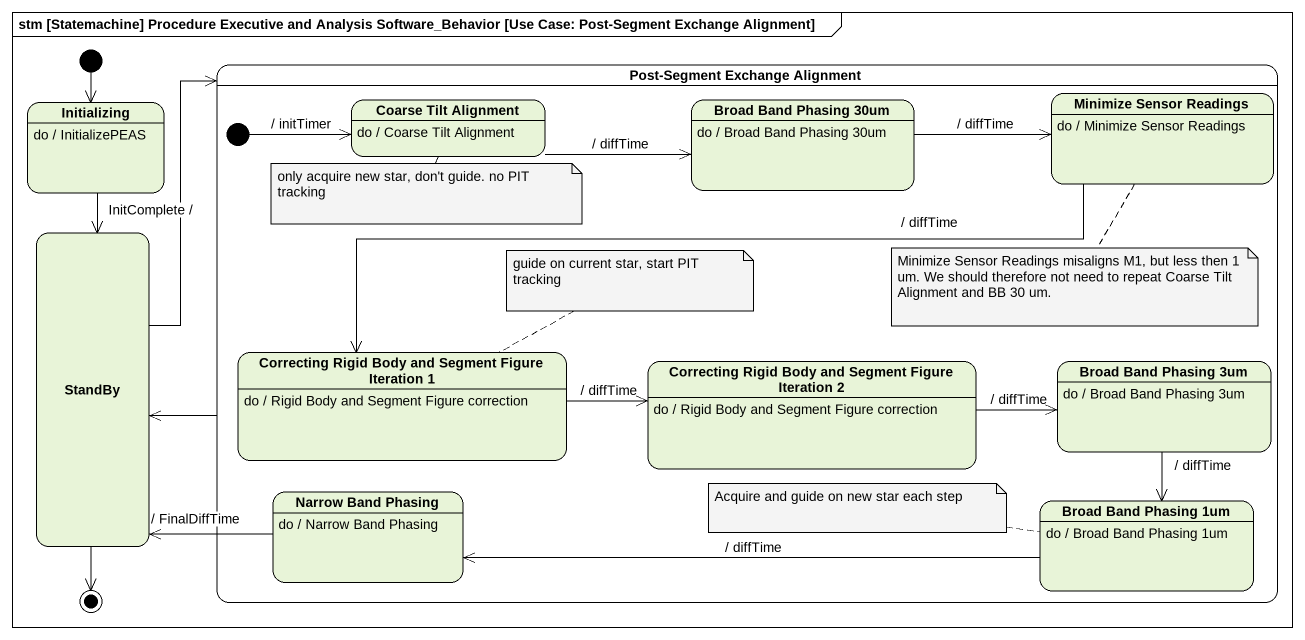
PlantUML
@startuml
mainframe stm [Statemachine] Procedure Executive and Analysis Software_Behavior [Use Case: Post-Segment Exchange Alignment]
hide empty description
state "Post-Segment Exchange Alignment" as Post_Segment_Exchange {
  state "Coarse Tilt Alignment" as Coarse_Tilt_Alignment
  Coarse_Tilt_Alignment : do / Coarse Tilt Alignment
  state "Broad Band Phasing 30um" as Broad_Band_Phasing_30um
  Broad_Band_Phasing_30um : do / Broad Band Phasing 30um
  state "Minimize Sensor Readings" as Minimize_Sensor_Readings
  Minimize_Sensor_Readings : do / Minimize Sensor Readings
  state "Correcting Rigid Body and Segment Figure Iteration 1" as Correcting_Rigid_Body_and
  Correcting_Rigid_Body_and : do / Rigid Body and Segment Figure correction
  state "Correcting Rigid Body and Segment Figure Iteration 2" as Correcting_Rigid_Body_and_2
  Correcting_Rigid_Body_and_2 : do / Rigid Body and Segment Figure correction
  state "Broad Band Phasing 3um" as Broad_Band_Phasing_3um
  Broad_Band_Phasing_3um : do / Broad Band Phasing 3um
  state "Narrow Band Phasing" as Narrow_Band_Phasing
  Narrow_Band_Phasing : do / Narrow Band Phasing
  state "Broad Band Phasing 1um" as Broad_Band_Phasing_1um
  Broad_Band_Phasing_1um : do / Broad Band Phasing 1um
  [*] -right-> Coarse_Tilt_Alignment : / initTimer
}
state Initializing
Initializing : do / InitializePEAS
state StandBy
[*] --> Initializing
Post_Segment_Exchange -left-> StandBy
Initializing --> StandBy : InitComplete /
Coarse_Tilt_Alignment -right-> Broad_Band_Phasing_30um : / diffTime
Broad_Band_Phasing_30um -right-> Minimize_Sensor_Readings : / diffTime
Minimize_Sensor_Readings -left-> Correcting_Rigid_Body_and : / diffTime
StandBy -right-> Post_Segment_Exchange
Correcting_Rigid_Body_and -right-> Correcting_Rigid_Body_and_2 : / diffTime
Correcting_Rigid_Body_and_2 -right-> Broad_Band_Phasing_3um : / diffTime
Broad_Band_Phasing_3um --> Broad_Band_Phasing_1um : / diffTime
Narrow_Band_Phasing -left-> StandBy : / FinalDiffTime
Broad_Band_Phasing_1um -left-> Narrow_Band_Phasing : / diffTime
StandBy --> [*]
note bottom of Coarse_Tilt_Alignment : only acquire new star, don't guide. no PIT tracking
note bottom of Minimize_Sensor_Readings : Minimize Sensor Readings misaligns M1, but less then 1 um. We should therefore not need to repeat Coarse Tilt Alignment and BB 30 um.
note right of Correcting_Rigid_Body_and : guide on current star, start PIT tracking
note left of Broad_Band_Phasing_1um : Acquire and guide on new star each step
@enduml
